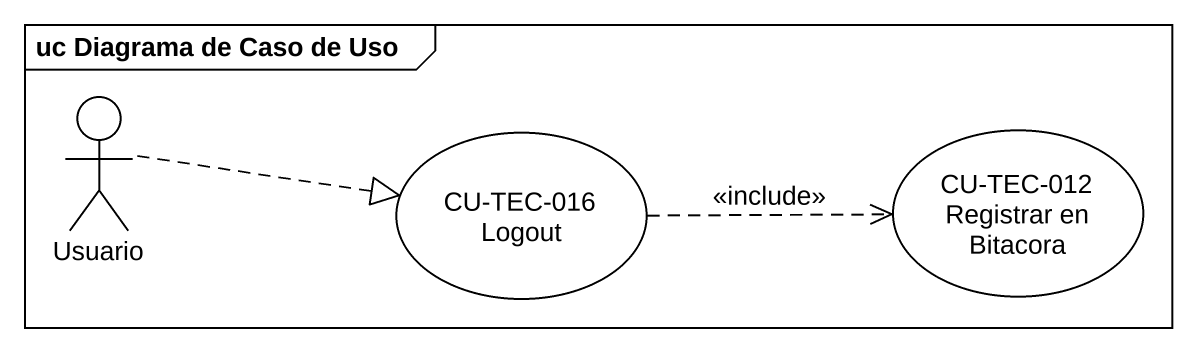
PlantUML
@startuml
mainframe uc Diagrama de Caso de Uso
actor Usuario
usecase "CU-TEC-016 Logout" as CU_TEC_016_Logout
usecase "CU-TEC-012 Registrar en Bitacora" as CU_TEC_012_Registrar_en
Usuario .right.|> CU_TEC_016_Logout
CU_TEC_016_Logout .right.> CU_TEC_012_Registrar_en : <<include>>
@enduml
